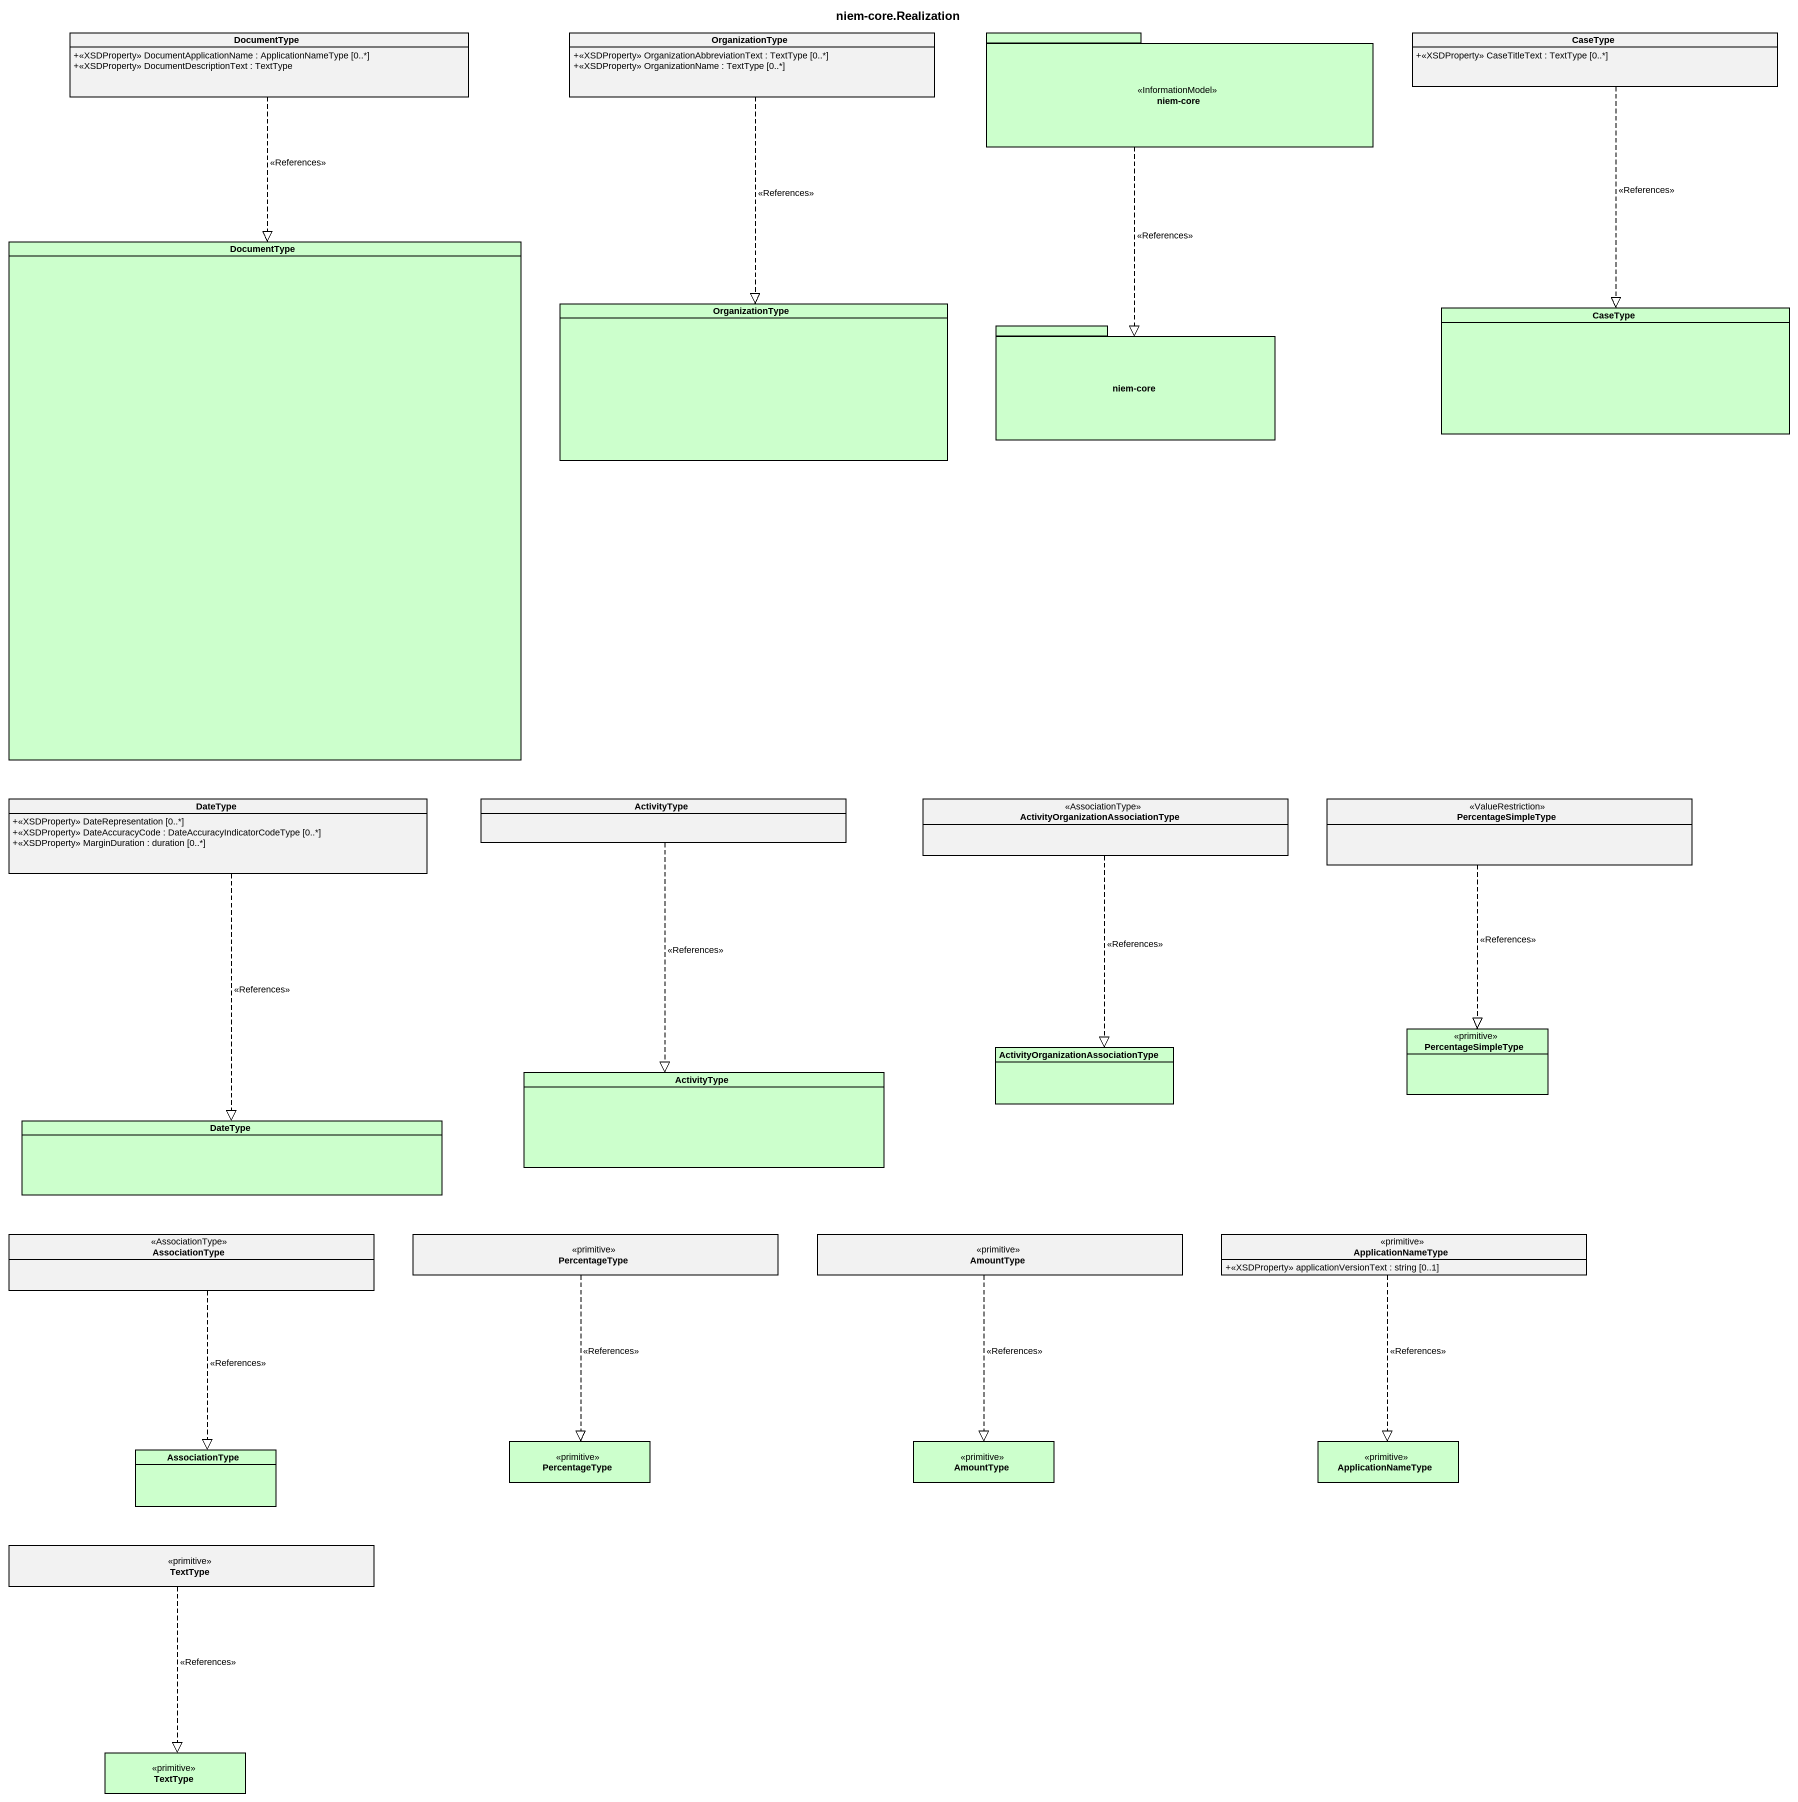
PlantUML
@startuml
title niem-core.Realization
hide circle
hide empty members
skinparam classAttributeIconSize 0
class DocumentType {
  +<<XSDProperty>> DocumentApplicationName : ApplicationNameType [0..*]
  +<<XSDProperty>> DocumentDescriptionText : TextType
}
class OrganizationType {
  +<<XSDProperty>> OrganizationAbbreviationText : TextType [0..*]
  +<<XSDProperty>> OrganizationName : TextType [0..*]
}
package "niem-core" as niem_core <<InformationModel>> #CCFFCC {
}
class CaseType {
  +<<XSDProperty>> CaseTitleText : TextType [0..*]
}
class "DocumentType" as DocumentType_2 #CCFFCC
class "OrganizationType" as OrganizationType_2 #CCFFCC
class "CaseType" as CaseType_2 #CCFFCC
package "niem-core" as niem_core_2 #CCFFCC {
}
class DateType {
  +<<XSDProperty>> DateRepresentation [0..*]
  +<<XSDProperty>> DateAccuracyCode : DateAccuracyIndicatorCodeType [0..*]
  +<<XSDProperty>> MarginDuration : duration [0..*]
}
class ActivityType
class "ActivityOrganizationAssociationType" as ActivityOrganizationAssociat <<AssociationType>>
class PercentageSimpleType <<ValueRestriction>>
class "ActivityOrganizationAssociationType" as ActivityOrganizationAssociat_2 #CCFFCC
class "PercentageSimpleType" as PercentageSimpleType_2 <<primitive>> #CCFFCC
class "ActivityType" as ActivityType_2 #CCFFCC
class "DateType" as DateType_2 #CCFFCC
class AssociationType <<AssociationType>>
class PercentageType <<primitive>>
class AmountType <<primitive>>
class ApplicationNameType <<primitive>> {
  +<<XSDProperty>> applicationVersionText : string [0..1]
}
class "PercentageType" as PercentageType_2 <<primitive>> #CCFFCC
class "AmountType" as AmountType_2 <<primitive>> #CCFFCC
class "ApplicationNameType" as ApplicationNameType_2 <<primitive>> #CCFFCC
class "AssociationType" as AssociationType_2 #CCFFCC
class TextType <<primitive>>
class "TextType" as TextType_2 <<primitive>> #CCFFCC
DocumentType ..|> DocumentType_2 : <<References>>
OrganizationType ..|> OrganizationType_2 : <<References>>
niem_core ..|> niem_core_2 : <<References>>
CaseType ..|> CaseType_2 : <<References>>
DateType ..|> DateType_2 : <<References>>
ActivityType ..|> ActivityType_2 : <<References>>
ActivityOrganizationAssociat ..|> ActivityOrganizationAssociat_2 : <<References>>
PercentageSimpleType ..|> PercentageSimpleType_2 : <<References>>
AssociationType ..|> AssociationType_2 : <<References>>
PercentageType ..|> PercentageType_2 : <<References>>
AmountType ..|> AmountType_2 : <<References>>
ApplicationNameType ..|> ApplicationNameType_2 : <<References>>
TextType ..|> TextType_2 : <<References>>
@enduml
